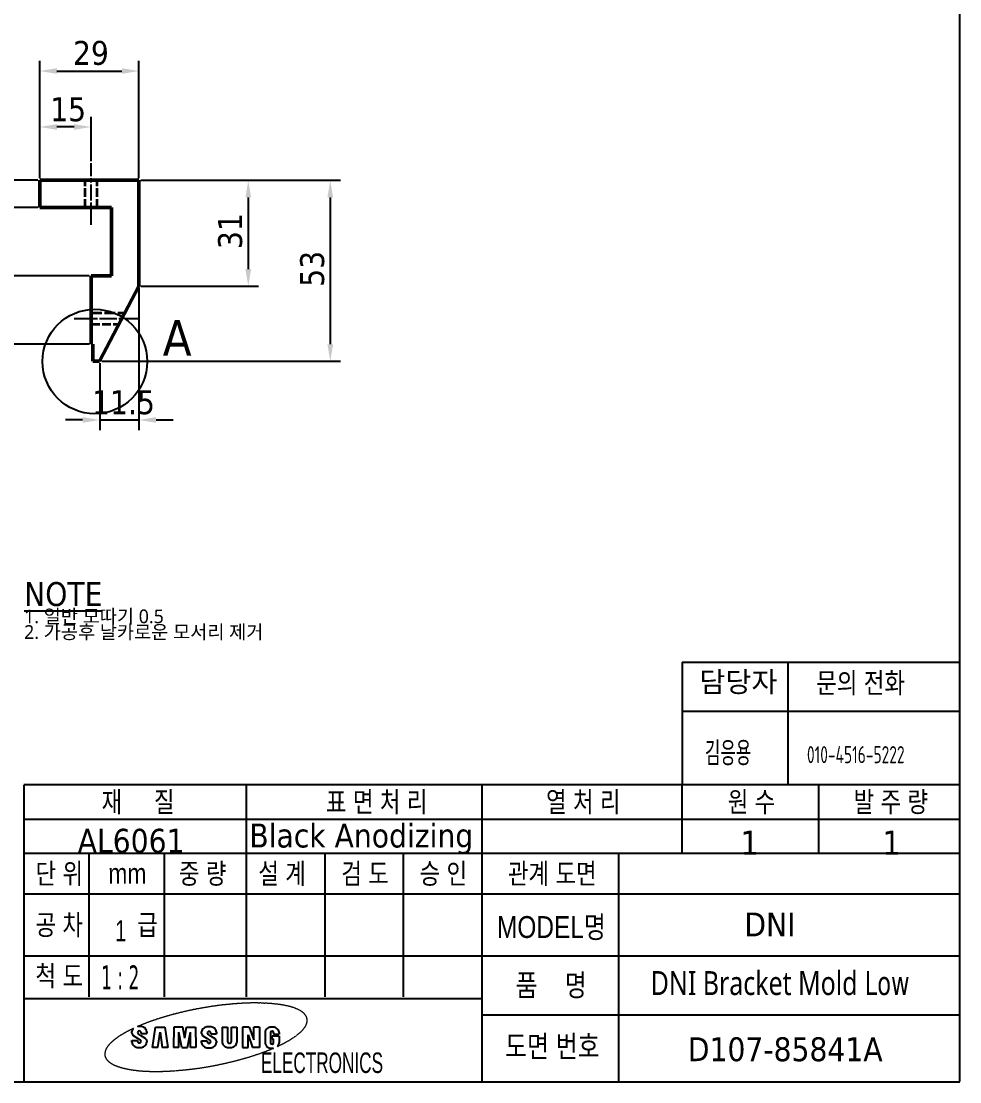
# Model space of a CAD drawing. Header units: millimetres. Extents: x 10 to 822, y 0 to 594.
# Drawn here: x 547.3 to 822, y 20 to 330.6 of the extents above; entities that cross this region are included whole.
import ezdxf
from ezdxf.enums import TextEntityAlignment as Align

# ---------------------------------------------------------------- set-up
doc = ezdxf.new("R2010")
doc.units = ezdxf.units.MM
doc.header["$LTSCALE"] = 2
doc.linetypes.add('CHAIN', pattern=[0.3543, 0.2362, -0.0295, 0.0591, -0.0295])
doc.linetypes.add('DASHED', pattern=[0.2068, 0.1655, -0.0413])
for name, color, linetype, lineweight in [('1', 7, 'Continuous', 25), ('Default', 7, 'Continuous', 25), ('기호(ISO)', 7, 'Continuous', 25), ('상세 경계(ISO)', 7, 'Continuous', 25), ('외형선(ISO)', 7, 'Continuous', 50), ('은선 (ISO)', 7, 'DASHED', 35), ('중심선(ISO)', 7, 'Continuous', 25), ('치수(ISO)', 7, 'Continuous', 25)]:
    doc.layers.add(name, color=color, linetype=linetype, lineweight=lineweight)
doc.styles.add('Current-ISO(PartList내용)_52', font='isocp_IV50.ttf', dxfattribs={"width": 0.75})
doc.styles.add('Current-ISO(PartList내용)_59', font='isocp_IV50.ttf', dxfattribs={"width": 0.75})
doc.styles.add('레이블 텍스트 (ISO)', font='tahoma.ttf')
doc.styles.add('주 텍스트 (ISO)', font='tahoma.ttf')
doc.styles.add('텍스트 스타일23', font='arial.ttf', dxfattribs={"width": 0.8})
doc.styles.add('텍스트 스타일25', font='arial.ttf', dxfattribs={"width": 0.8})
doc.styles.add('텍스트 스타일27', font='arial.ttf', dxfattribs={"width": 1.011})
doc.styles.add('텍스트 스타일30', font='arial.ttf', dxfattribs={"width": 0.6})
doc.styles.add('텍스트 스타일71', font='tahoma.ttf', dxfattribs={"width": 0.6})
doc.styles.add('텍스트 스타일73', font='tahoma.ttf', dxfattribs={"width": 0.8})
doc.dimstyles.new('기본값 (ISO)', dxfattribs={"dimscale": 2, "dimtxt": 3.5, "dimasz": 2.5, "dimexe": 1.5, "dimexo": 0.3, "dimgap": 0.762, "dimtad": 1, "dimrnd": 1e-08, "dimdsep": 46, "dimtxsty": '주 텍스트 (ISO)', "dimcen": 0.09, "dimdle": 10, "dimclrd": 256, "dimclre": 256, "dimclrt": 256, "dimazin": 2, "dimtfac": 0.714286, "dimtmove": 0, "dimatfit": 3, "dimfxl": 1, "dimtolj": 1, "dimtzin": 0, "dimlwd": -1, "dimlwe": -1, "dimarcsym": 0})

# ---------------------------------------------------------------- blocks, each defined once
blk = doc.blocks.new('경계 삼성')
at = {"color": 7, "linetype": 'Continuous'}
for p, q in [((411, 10.04), (411, 287.04)), ((370.37, 71.46), (370.37, 53.46)), ((370.37, 71.46), (411, 71.46)), ((385.87, 53.41), (385.87, 71.43)), ((370.37, 64.28), (411, 64.28)), ((411, 53.46), (274.07, 53.46)), ((274.07, 53.43), (274.07, 10)), ((306.57, 53.43), (306.57, 22.43)), ((341.07, 53.43), (341.07, 10)), ((370.37, 43.43), (370.37, 53.43)), ((390.37, 43.43), (390.37, 53.43)), ((274.07, 48.46), (411, 48.46)), ((274.07, 43.46), (411, 43.46)), ((283.57, 43.43), (283.57, 22.43)), ((294.57, 43.43), (294.57, 22.43)), ((318.07, 43.43), (318.07, 22.43)), ((329.57, 43.43), (329.57, 22.43)), ((361.07, 43.43), (361.07, 10)), ((411, 37.46), (274.07, 37.46)), ((274.07, 28.43), (341.07, 28.43)), ((341.07, 28.43), (411, 28.43)), ((274.07, 22.21), (341.07, 22.21)), ((411, 19.76), (341.07, 19.76)), ((10, 10), (411, 10))]:
    blk.add_line(p, q, dxfattribs=at)
at = {"layer": '1', "color": 7, "linetype": 'Continuous'}
for p, q in [((289.87, 17.1), (289.87, 17.34)), ((291.22, 17.08), (291.21, 17.21)), ((292.03, 17.34), (292.03, 17.08)), ((292.85, 15.02), (293.3, 18)), ((293.3, 18), (294.66, 18)), ((293.65, 15.02), (293.98, 17.28)), ((293.98, 17.28), (294.31, 15.02)), ((294.66, 18), (295.12, 15.02)), ((296.02, 18), (295.94, 15.02)), ((297.3, 18), (296.02, 18)), ((296.74, 15.02), (296.74, 17.28)), ((297.15, 15.02), (296.74, 17.28)), ((297.59, 16.38), (297.3, 18)), ((297.59, 16.38), (297.87, 18)), ((297.87, 18), (299.15, 18)), ((298.02, 15.02), (298.43, 17.28)), ((298.43, 15.02), (298.43, 17.28)), ((299.15, 18), (299.23, 15.02)), ((300.06, 17.05), (300.06, 17.29)), ((301.42, 17.02), (301.4, 17.16)), ((302.22, 17.29), (302.22, 17.02)), ((303.06, 18), (303.06, 15.78)), ((303.06, 18), (303.87, 18)), ((303.87, 18), (303.87, 15.91)), ((304.42, 15.91), (304.42, 18)), ((304.42, 18), (305.22, 18)), ((305.22, 18), (305.22, 15.79)), ((306.05, 18), (306.05, 15.02)), ((307.04, 18), (306.05, 18)), ((307.04, 18), (307.72, 16.15)), ((307.72, 16.15), (307.72, 18)), ((308.52, 18), (307.72, 18)), ((308.52, 18), (308.52, 15.02)), ((309.34, 17.23), (309.34, 15.68)), ((310.15, 17.2), (310.15, 15.72)), ((310.59, 17.2), (310.59, 16.97)), ((311.4, 17.23), (311.4, 16.97)), ((289.87, 15.79), (289.87, 16.05)), ((289.87, 16.05), (290.67, 16.05)), ((290.06, 16.79), (290.68, 16.39)), ((290.67, 16.05), (290.68, 15.91)), ((290.68, 16.39), (291.1, 16.12)), ((291.21, 16.73), (290.79, 17.01)), ((291.83, 16.33), (291.21, 16.73)), ((291.22, 17.08), (292.03, 17.08)), ((292.03, 16.03), (292.03, 15.79)), ((300.06, 15.73), (300.06, 16)), ((300.06, 16), (300.86, 16)), ((300.26, 16.74), (300.88, 16.34)), ((300.86, 16), (300.87, 15.86)), ((300.88, 16.34), (301.29, 16.06)), ((301.4, 16.68), (300.98, 16.96)), ((302.02, 16.28), (301.4, 16.68)), ((301.42, 17.02), (302.22, 17.02)), ((302.22, 15.97), (302.22, 15.73)), ((306.85, 15.02), (306.85, 16.87)), ((306.85, 16.87), (307.53, 15.02)), ((310.39, 16.25), (310.39, 16.66)), ((311.4, 16.66), (310.39, 16.66)), ((310.59, 16.25), (310.39, 16.25)), ((310.59, 16.97), (311.4, 16.97)), ((310.59, 15.72), (310.59, 16.25)), ((311.4, 16.66), (311.4, 15.68)), ((293.65, 15.02), (292.85, 15.02)), ((295.12, 15.02), (294.31, 15.02)), ((296.74, 15.02), (295.94, 15.02)), ((297.15, 15.02), (298.02, 15.02)), ((299.23, 15.02), (298.43, 15.02)), ((306.05, 15.02), (306.85, 15.02)), ((308.52, 15.02), (307.53, 15.02))]:
    blk.add_line(p, q, dxfattribs=at)
for centre, radius, start, end in [((290.29, 17.34), 0.425, 155.4838, 180.2802), ((290.29, 17.16), 0.428, 188.0908, 238.3796), ((290.71, 17.21), 0.864, 135.2861, 159.3), ((290.95, 16.46), 1.65, 90, 98.9876), ((290.92, 17.2), 0.233, 120.4443, 176.5736), ((290.92, 17.2), 0.234, 176.7073, 235.7131), ((290.94, 17.16), 0.28, 12.1925, 118.5188), ((290.95, 16.46), 1.65, 68.4146, 90), ((291.3, 17.28), 0.755, 64.9546, 70.523), ((291.16, 17.21), 0.881, 20.794, 58.817), ((291.6, 17.34), 0.424, 359.2574, 24.9561), ((300.48, 17.29), 0.424, 155.4988, 180.2964), ((300.9, 17.16), 0.865, 115.4905, 159.3), ((301.14, 16.41), 1.65, 90, 111.5854), ((301.11, 17.15), 0.233, 120.4443, 176.5508), ((301.12, 17.15), 0.234, 176.7142, 235.6145), ((301.13, 17.1), 0.28, 12.1959, 118.431), ((301.14, 16.41), 1.65, 68.4146, 90), ((301.49, 17.23), 0.755, 64.9546, 70.5548), ((301.36, 17.16), 0.881, 20.7902, 58.7939), ((301.79, 17.29), 0.424, 359.2583, 24.9432), ((309.77, 17.24), 0.425, 155.4838, 180.2799), ((310.19, 17.11), 0.864, 115.494, 159.3), ((310.42, 16.36), 1.65, 90, 111.5854), ((310.37, 17.2), 0.224, 0, 180), ((310.37, 16.64), 1.37, 66.1603, 87.7454), ((310.67, 17.17), 0.755, 64.9546, 70.5548), ((310.53, 17.11), 0.881, 20.7902, 58.7939), ((310.97, 17.24), 0.424, 359.2583, 24.9283), ((290.29, 15.78), 0.424, 179.2575, 204.971), ((290.73, 15.91), 0.881, 200.7902, 238.7898), ((290.95, 15.97), 0.28, 192.1959, 298.431), ((290.97, 15.92), 0.233, 300.4442, 356.5508), ((290.97, 15.92), 0.234, 356.7142, 55.7131), ((291.18, 15.91), 0.865, 295.4905, 339.3), ((291.6, 15.97), 0.428, 8.107, 58.3325), ((291.6, 15.78), 0.424, 335.4988, 0.2967), ((300.48, 17.11), 0.428, 188.0908, 238.3882), ((300.48, 15.73), 0.424, 179.2583, 204.9283), ((300.92, 15.86), 0.881, 200.7902, 238.8211), ((301.15, 15.92), 0.28, 192.1715, 298.431), ((301.16, 15.87), 0.233, 300.4291, 356.5508), ((301.16, 15.87), 0.234, 356.7142, 55.6145), ((301.37, 15.86), 0.864, 295.494, 339.3), ((301.8, 15.91), 0.428, 8.0908, 58.3796), ((301.79, 15.73), 0.425, 335.4838, 0.2799), ((303.46, 15.78), 0.4, 180, 205.7047), ((303.93, 15.91), 0.881, 200.8015, 238.817), ((304.14, 15.91), 0.278, 180, 0), ((304.38, 15.91), 0.864, 295.4612, 339.3), ((304.8, 15.78), 0.424, 335.4988, 0.2967), ((309.77, 15.68), 0.424, 179.2418, 204.9283), ((310.37, 15.72), 0.224, 180, 0), ((310.97, 15.68), 0.424, 335.4988, 0.2802), ((290.59, 15.85), 0.755, 244.9506, 250.5548), ((290.95, 16.66), 1.65, 248.4146, 270), ((290.95, 16.66), 1.65, 270, 291.5854), ((300.78, 15.79), 0.755, 244.9881, 250.5548), ((301.14, 16.61), 1.65, 248.4146, 270), ((301.14, 16.61), 1.65, 270, 291.5854), ((303.79, 15.85), 0.755, 244.9507, 250.5199), ((304.14, 16.66), 1.65, 248.4146, 270), ((304.14, 16.66), 1.65, 270, 291.5854), ((310.21, 15.81), 0.881, 200.7902, 238.8211), ((310.07, 15.74), 0.755, 244.9546, 250.5199), ((310.42, 16.56), 1.65, 248.4146, 270), ((310.38, 16.34), 1.42, 271.7323, 278.7327), ((310.56, 15.78), 0.845, 314.0401, 340.7459)]:
    blk.add_arc(centre, radius, start, end, dxfattribs=at)
at = {"layer": 'Default', "color": 7, "linetype": 'Continuous', "lineweight": 5}
for p, q in [((309.18, 21.52), (309.3, 21.52)), ((290.1, 17.82), (290.02, 17.78)), ((290.69, 18.09), (290.82, 18.14)), ((310.6, 14.93), (310.46, 14.87))]:
    blk.add_line(p, q, dxfattribs=at)
for centre, radius, start, end in [((308.71, -28.22), 49.76, 103.3861, 103.5538), ((308.8, -28.58), 50.14, 103.2225, 103.389), ((308.9, -28.99), 50.56, 103.0547, 103.2198), ((308.99, -29.37), 50.95, 102.8943, 103.0581), ((309.09, -29.8), 51.39, 102.7304, 102.8928), ((309.17, -30.17), 51.77, 102.5716, 102.7328), ((309.26, -30.57), 52.17, 102.4086, 102.5686), ((309.3, -30.75), 52.36, 102.2527, 102.4121), ((309.3, -30.76), 52.37, 102.0888, 102.2482), ((309.31, -30.79), 52.4, 101.9314, 102.0907), ((309.31, -30.83), 52.44, 101.7691, 101.9283), ((309.32, -30.86), 52.47, 101.6126, 101.7717), ((309.32, -30.89), 52.51, 101.4491, 101.6081), ((309.33, -30.92), 52.53, 101.2934, 101.4522), ((309.34, -30.96), 52.57, 101.1303, 101.289), ((309.34, -30.99), 52.6, 100.9741, 101.1328), ((309.35, -31.02), 52.64, 100.8114, 100.97), ((309.35, -31.05), 52.67, 100.6557, 100.8141), ((309.36, -31.09), 52.7, 100.4934, 100.6517), ((309.37, -31.12), 52.74, 100.3372, 100.4955), ((309.37, -31.15), 52.77, 100.1757, 100.3338), ((309.38, -31.18), 52.8, 100.0199, 100.178), ((309.38, -31.21), 52.83, 99.858, 100.016), ((309.39, -31.25), 52.87, 99.7022, 99.8601), ((309.39, -31.3), 52.92, 99.5407, 99.6984), ((309.39, -31.31), 52.92, 99.3857, 99.5434), ((309.38, -31.26), 52.88, 99.2228, 99.3807), ((309.36, -31.1), 52.71, 99.067, 99.2254), ((309.3, -30.77), 52.38, 98.9022, 99.0616), ((309.26, -30.49), 52.1, 98.7435, 98.9037), ((309.21, -30.2), 51.81, 98.5772, 98.7383), ((309.17, -29.94), 51.54, 98.4165, 98.5785), ((309.12, -29.64), 51.24, 98.2494, 98.4123), ((309.09, -29.39), 50.98, 98.0863, 98.25), ((309.04, -29.09), 50.68, 97.9177, 98.0824), ((309.01, -28.84), 50.43, 97.7522, 97.9178), ((308.96, -28.54), 50.13, 97.5817, 97.7482), ((308.93, -28.29), 49.88, 97.4156, 97.5829), ((308.89, -28.01), 49.59, 97.2423, 97.4106), ((308.86, -27.75), 49.33, 97.0742, 97.2434), ((308.81, -27.44), 49.02, 96.8988, 97.0691), ((308.79, -27.23), 48.81, 96.7302, 96.9012), ((308.77, -27.08), 48.66, 96.5538, 96.7253), ((308.77, -27.1), 48.68, 96.3851, 96.5565), ((308.79, -27.3), 48.88, 96.2109, 96.3816), ((308.81, -27.46), 49.03, 96.0436, 96.2138), ((308.83, -27.61), 49.19, 95.8709, 96.0405), ((308.84, -27.76), 49.33, 95.7043, 95.8735), ((308.86, -27.93), 49.5, 95.5316, 95.7001), ((308.88, -28.09), 49.66, 95.3674, 95.5355), ((308.89, -28.28), 49.86, 95.1959, 95.3633), ((308.9, -28.41), 49.99, 95.0318, 95.1987), ((308.91, -28.53), 50.11, 94.8617, 95.0283), ((308.94, -28.78), 50.36, 94.7001, 94.8658), ((308.97, -29.25), 50.83, 94.5316, 94.6958), ((308.95, -28.94), 50.53, 94.367, 94.5323), ((308.86, -27.84), 49.41, 94.1892, 94.3581), ((308.72, -26), 47.57, 94.0072, 94.1827), ((308.51, -23.19), 44.75, 93.8055, 93.9921), ((308.36, -21.08), 42.64, 93.6036, 93.7994), ((308.22, -19.05), 40.61, 93.383, 93.5886), ((308.12, -17.38), 38.93, 93.1627, 93.3771), ((308.01, -15.63), 37.18, 92.9226, 93.1471), ((307.94, -14.19), 35.74, 92.6832, 92.9167), ((307.86, -12.69), 34.24, 92.4235, 92.6673), ((307.8, -11.5), 33.05, 92.1653, 92.4179), ((307.75, -10.29), 31.84, 91.8874, 92.1495), ((307.71, -9.15), 30.69, 91.6081, 91.88), ((307.66, -7.81), 29.35, 91.3069, 91.5912), ((307.65, -7.22), 28.76, 91.0179, 91.3079), ((307.64, -7.12), 28.66, 90.7215, 91.0124), ((307.67, -8.04), 29.58, 90.4591, 90.7413), ((307.7, -10.59), 32.13, 90.2147, 90.4749), ((307.73, -13.76), 35.3, 90.009, 90.2449), ((307.74, -18.32), 39.86, 89.8165, 90.0241), ((307.74, -20.48), 42.02, 89.624, 89.8241), ((307.74, -22.5), 44.04, 89.4458, 89.6412), ((307.69, -33.39), 54.93, 89.3577, 89.5048), ((307.36, -64.43), 85.97, 89.2885, 89.3734), ((307.55, -44.91), 66.45, 89.0976, 89.2388), ((307.17, -72.63), 94.18, 88.9823, 89.1358), ((304.29, -250.82), 272.39, 88.9728, 89.0424), ((297.73, -141.01), 162.94, 85.8854, 85.928), ((294.5, -186.03), 208.07, 85.8548, 85.8882), ((297.65, -141.78), 163.71, 85.7932, 85.8357), ((302.55, -74.6), 96.35, 85.6927, 85.7648), ((304.21, -52.15), 73.84, 85.5795, 85.6736), ((305.18, -39.3), 60.95, 85.443, 85.5569), ((305.85, -30.7), 52.32, 85.2919, 85.4246), ((306.45, -23.14), 44.75, 85.1116, 85.2667), ((306.87, -18.11), 39.7, 84.9185, 85.0933), ((307.25, -13.7), 35.27, 84.6964, 84.8931), ((307.53, -10.51), 32.07, 84.4621, 84.6783), ((307.81, -7.54), 29.08, 84.1971, 84.4354), ((308.02, -5.32), 26.85, 83.9223, 84.1802), ((308.24, -3.19), 24.71, 83.6138, 83.894), ((308.41, -1.56), 23.08, 83.2978, 83.5977), ((308.59, 0.04), 21.47, 82.9452, 83.2673), ((308.74, 1.28), 20.22, 82.5883, 82.9303), ((308.89, 2.52), 18.97, 82.1929, 82.5572), ((309.02, 3.5), 17.98, 81.7941, 82.1783), ((309.15, 4.49), 16.98, 81.3553, 81.7619), ((309.27, 5.28), 16.18, 80.9145, 81.341), ((309.39, 6.08), 15.37, 80.4321, 80.8811), ((309.49, 6.73), 14.71, 79.9501, 80.4189), ((309.6, 7.39), 14.05, 79.4244, 79.9154), ((309.7, 7.93), 13.49, 78.9005, 79.4115), ((309.8, 8.5), 12.91, 78.3311, 78.8651), ((309.89, 8.93), 12.48, 77.769, 78.3218), ((309.97, 9.35), 12.05, 77.1595, 77.7317), ((310.07, 9.81), 11.58, 76.547, 77.1426), ((310.21, 10.4), 10.97, 75.8637, 76.4926), ((310.37, 11.11), 10.25, 75.1448, 75.8184), ((310.6, 12.02), 9.31, 74.3202, 75.0616), ((310.78, 12.66), 8.64, 73.4734, 74.2728), ((310.94, 13.27), 8.01, 72.5287, 73.3911), ((311.08, 13.74), 7.52, 71.5654, 72.4841), ((311.23, 14.2), 7.04, 70.4951, 71.4776), ((311.35, 14.55), 6.67, 69.414, 70.4526), ((311.47, 14.91), 6.29, 68.2242, 69.3258), ((311.57, 15.17), 6.01, 67.0303, 68.1861), ((311.67, 15.44), 5.72, 65.7245, 66.9399), ((311.76, 15.65), 5.5, 64.4182, 65.6874), ((311.86, 15.87), 5.25, 62.9962, 64.3286), ((311.93, 15.99), 5.11, 61.6067, 62.9809), ((311.96, 16.08), 5.02, 60.1073, 61.5134), ((312.13, 16.39), 4.67, 58.4456, 59.9619), ((312.43, 16.93), 4.05, 56.4163, 58.1638), ((312.7, 17.36), 3.54, 54.1599, 56.1574), ((313, 17.8), 3.01, 51.43, 53.7682), ((304.59, -14.48), 35.42, 110.526, 110.7615), ((304.51, -14.27), 35.19, 110.2906, 110.5276), ((304.5, -14.24), 35.16, 110.0474, 110.2846), ((304.46, -14.14), 35.05, 109.812, 110.05), ((304.39, -13.94), 34.84, 109.5651, 109.8046), ((304.4, -13.96), 34.86, 109.3297, 109.569), ((304.48, -14.19), 35.11, 109.0891, 109.3268), ((304.64, -14.64), 35.58, 108.8618, 109.0964), ((304.91, -15.44), 36.43, 108.6317, 108.8608), ((305.15, -16.13), 37.15, 108.416, 108.6407), ((305.4, -16.88), 37.95, 108.1935, 108.4135), ((305.63, -17.58), 38.69, 107.9861, 108.2019), ((305.9, -18.41), 39.56, 107.7733, 107.9843), ((306.16, -19.2), 40.38, 107.5751, 107.7818), ((306.46, -20.15), 41.39, 107.3735, 107.5752), ((306.7, -20.89), 42.16, 107.181, 107.379), ((306.91, -21.58), 42.88, 106.9846, 107.1793), ((307.04, -21.99), 43.32, 106.7965, 106.9892), ((307.11, -22.23), 43.56, 106.6004, 106.792), ((307.18, -22.48), 43.82, 106.4142, 106.6046), ((307.28, -22.81), 44.17, 106.2224, 106.4114), ((307.37, -23.1), 44.47, 106.0385, 106.2262), ((307.46, -23.42), 44.8, 105.8489, 106.0352), ((307.54, -23.71), 45.1, 105.6672, 105.8523), ((307.63, -24.04), 45.45, 105.481, 105.6646), ((307.72, -24.34), 45.76, 105.303, 105.4854), ((307.81, -24.69), 46.12, 105.1176, 105.2986), ((307.9, -25), 46.44, 104.9425, 105.1222), ((307.99, -25.35), 46.81, 104.7612, 104.9395), ((308.08, -25.67), 47.13, 104.588, 104.7651), ((308.17, -26.04), 47.51, 104.409, 104.5846), ((308.26, -26.36), 47.85, 104.239, 104.4135), ((308.35, -26.74), 48.24, 104.0619, 104.2349), ((308.44, -27.08), 48.59, 103.8947, 104.0664), ((308.53, -27.47), 48.99, 103.7221, 103.8925), ((308.62, -27.82), 49.35, 103.5554, 103.7246), ((313.22, 18.1), 2.64, 48.4745, 51.13), ((313.42, 18.36), 2.31, 45.0211, 48.0426), ((313.59, 18.54), 2.06, 41.351, 44.7122), ((313.74, 18.7), 1.85, 37.1285, 40.874), ((313.87, 18.8), 1.68, 32.688, 36.8019), ((313.98, 18.89), 1.54, 27.7225, 32.2499), ((314.03, 18.92), 1.49, 22.9694, 27.6718), ((314.04, 18.93), 1.47, 17.9954, 22.7718), ((314.05, 19), 1.45, 341.999, 346.8078), ((314.06, 18.94), 1.45, 13.1462, 17.9889), ((314.1, 18.95), 1.41, 7.9028, 12.8597), ((314.18, 18.98), 1.33, 346.2732, 351.4906), ((314.16, 18.96), 1.34, 2.5257, 7.6997), ((314.27, 18.97), 1.24, 351.2479, 356.8269), ((314.25, 18.98), 1.25, 356.5922, 2.1253), ((295.68, 4.92), 14.03, 119.9434, 120.307), ((295.81, 4.69), 14.3, 119.5678, 119.9247), ((295.91, 4.51), 14.51, 119.2192, 119.571), ((296, 4.33), 14.7, 118.8568, 119.2039), ((296.17, 4.03), 15.05, 118.5164, 118.8554), ((296.46, 3.48), 15.68, 118.1714, 118.4969), ((296.93, 2.6), 16.67, 117.8511, 118.1573), ((297.77, 0.99), 18.49, 117.544, 117.8199), ((298.64, -0.69), 20.38, 117.2671, 117.5176), ((299.77, -2.92), 22.87, 117.0138, 117.237), ((301.06, -5.48), 25.75, 116.7933, 116.9915), ((303.02, -9.4), 30.13, 116.589, 116.7585), ((305.24, -13.86), 35.11, 116.4233, 116.5687), ((308.53, -20.53), 42.55, 116.2722, 116.3922), ((314.29, -32.24), 55.6, 116.1568, 116.2487), ((331.6, -67.63), 94.99, 116.0644, 116.1182), ((343.05, -91.14), 121.14, 116.0017, 116.0439), ((331.36, -67.2), 94.5, 115.9465, 116.0005), ((300.47, -4.15), 24.29, 113.0481, 113.3912), ((300.51, -4.27), 24.42, 112.6997, 113.0413), ((300.51, -4.26), 24.41, 112.3615, 112.7035), ((300.43, -4.08), 24.21, 112.0117, 112.3565), ((300.91, -5.22), 25.45, 111.7166, 112.0447), ((302.27, -8.59), 29.08, 111.4592, 111.7463), ((303.39, -11.41), 32.11, 111.2256, 111.4855), ((304.38, -13.93), 34.82, 110.9956, 111.2352), ((304.78, -14.96), 35.93, 110.7697, 111.0019), ((309.72, 22.51), 7.11, 309.5987, 310.5715), ((310.29, 21.87), 6.26, 310.422, 311.5279), ((310.82, 21.28), 5.47, 311.4065, 312.6723), ((311.2, 20.9), 4.92, 312.5057, 313.9108), ((311.54, 20.55), 4.44, 313.7975, 315.3562), ((311.8, 20.31), 4.09, 315.188, 316.8821), ((312.05, 20.09), 3.75, 316.7818, 318.6288), ((312.23, 19.95), 3.52, 318.4632, 320.4341), ((312.38, 19.82), 3.32, 320.3607, 322.4564), ((312.54, 19.71), 3.13, 322.2936, 324.5243), ((312.74, 19.58), 2.89, 324.4056, 326.8421), ((312.96, 19.45), 2.64, 326.5835, 329.264), ((313.24, 19.3), 2.32, 329.0048, 332.0612), ((313.46, 19.19), 2.08, 331.6442, 335.0623), ((313.68, 19.1), 1.84, 334.7544, 338.5976), ((313.87, 19.04), 1.64, 338.107, 342.3866), ((290.38, 12.02), 5.16, 136.9868, 137.9804), ((290.51, 11.9), 5.33, 136.0063, 136.9668), ((290.67, 11.74), 5.56, 135.0286, 135.948), ((290.82, 11.58), 5.78, 134.1219, 135.0054), ((291.01, 11.38), 6.05, 133.2147, 134.058), ((291.19, 11.18), 6.32, 132.3834, 133.1904), ((291.42, 10.92), 6.66, 131.5542, 132.3197), ((291.63, 10.68), 6.98, 130.8028, 131.5334), ((291.86, 10.39), 7.36, 130.0492, 130.7426), ((292.09, 10.12), 7.71, 129.3675, 130.0288), ((292.36, 9.78), 8.15, 128.6915, 129.3176), ((292.64, 9.43), 8.59, 128.0735, 128.6674), ((292.99, 8.97), 9.17, 127.4637, 128.0205), ((293.25, 8.63), 9.6, 126.9094, 127.4411), ((293.46, 8.33), 9.96, 126.3637, 126.8761), ((293.64, 8.08), 10.27, 125.8596, 126.3567), ((293.83, 7.81), 10.6, 125.3463, 125.8279), ((294.01, 7.55), 10.92, 124.8751, 125.3427), ((294.23, 7.23), 11.31, 124.3919, 124.8435), ((294.44, 6.93), 11.68, 123.9498, 124.3872), ((294.68, 6.56), 12.11, 123.5021, 123.9237), ((294.84, 6.31), 12.41, 123.0824, 123.4941), ((294.95, 6.14), 12.61, 122.6592, 123.0641), ((295.04, 5.99), 12.79, 122.2585, 122.6577), ((295.14, 5.82), 12.99, 121.8498, 122.2428), ((295.24, 5.66), 13.17, 121.4661, 121.8536), ((295.35, 5.47), 13.39, 121.0655, 121.4466), ((295.46, 5.3), 13.59, 120.6894, 121.0649), ((295.57, 5.11), 13.82, 120.3058, 120.6751), ((300.92, 37.37), 24.43, 296.4399, 296.7139), ((303.13, 33.07), 19.6, 296.6062, 296.9702), ((303.54, 32.28), 18.71, 296.936, 297.3087), ((303.99, 31.42), 17.74, 297.2953, 297.682), ((304.94, 29.63), 15.71, 297.6531, 298.0925), ((305.43, 28.74), 14.69, 298.0441, 298.5161), ((305.62, 28.39), 14.3, 298.5072, 298.9919), ((305.81, 28.05), 13.9, 298.9738, 299.4718), ((306.08, 27.59), 13.37, 299.4657, 299.9837), ((306.29, 27.22), 12.95, 299.9569, 300.4921), ((306.51, 26.86), 12.53, 300.4885, 301.0418), ((306.7, 26.55), 12.17, 301.0169, 301.5865), ((306.91, 26.22), 11.77, 301.5838, 302.1725), ((307.09, 25.94), 11.44, 302.1437, 302.7494), ((307.28, 25.64), 11.09, 302.7482, 303.373), ((307.45, 25.4), 10.79, 303.3452, 303.9871), ((307.63, 25.13), 10.47, 303.9841, 304.6456), ((307.78, 24.91), 10.2, 304.6173, 305.2961), ((307.94, 24.68), 9.92, 305.296, 305.994), ((308.1, 24.48), 9.67, 305.9647, 306.6809), ((308.27, 24.25), 9.38, 306.6796, 307.4173), ((308.39, 24.11), 9.19, 307.3843, 308.1372), ((308.48, 23.99), 9.04, 308.1482, 308.9136), ((308.95, 23.42), 8.31, 308.8584, 309.6912), ((288.31, 13.88), 2.43, 176.135, 178.2588), ((288.72, 13.8), 2.85, 173.3952, 175.2151), ((288.69, 13.8), 2.82, 171.4467, 173.2834), ((288.27, 13.87), 2.38, 169.4571, 171.6195), ((288.03, 13.93), 2.14, 167.3683, 169.7678), ((287.86, 13.97), 1.96, 164.9208, 167.526), ((287.74, 14.01), 1.84, 162.3634, 165.1405), ((287.63, 14.05), 1.72, 159.522, 162.4706), ((287.66, 14.04), 1.75, 156.7235, 159.6204), ((287.83, 13.96), 1.94, 153.8361, 156.4493), ((288.01, 13.86), 2.14, 151.2332, 153.6095), ((288.22, 13.73), 2.39, 148.8071, 150.94), ((288.45, 13.58), 2.67, 146.6884, 148.607), ((288.76, 13.36), 3.05, 144.7314, 146.4151), ((289.11, 13.1), 3.48, 143.0624, 144.5396), ((289.61, 12.7), 4.13, 141.557, 142.8045), ((289.96, 12.41), 4.58, 140.2727, 141.3961), ((290.14, 12.25), 4.82, 139.1041, 140.171), ((290.27, 12.13), 4.99, 138.0453, 139.0729), ((296.3, 48.98), 36.93, 288.5712, 288.8046), ((296.4, 48.72), 36.66, 288.7982, 289.0333), ((296.4, 48.7), 36.64, 289.0387, 289.2739), ((296.38, 48.76), 36.7, 289.2706, 289.5054), ((296.32, 48.9), 36.86, 289.5134, 289.7471), ((296.18, 49.31), 37.28, 289.7438, 289.9749), ((295.89, 50.08), 38.11, 289.9857, 290.2118), ((296.24, 49.15), 37.12, 290.2081, 290.4402), ((297.2, 46.58), 34.37, 290.4316, 290.6822), ((298.21, 43.94), 31.55, 290.6579, 290.9309), ((299.41, 40.85), 28.23, 290.909, 291.2142), ((300.46, 38.18), 25.36, 291.1769, 291.5166), ((301.57, 35.39), 22.36, 291.4846, 291.8699), ((300.55, 37.96), 25.12, 291.8616, 292.2046), ((293.86, 54.1), 42.6, 292.3206, 292.5229), ((289.4, 64.64), 54.04, 292.6107, 292.7702), ((293.93, 53.88), 42.37, 292.7589, 292.9624), ((258.26, 124.95), 121.85, 295.7269, 295.8556), ((293.11, 53.22), 42.1, 295.7445, 296.0289), ((298.63, 42), 29.6, 295.9578, 296.2204), ((294.8, 49.64), 38.14, 296.3106, 296.4693), ((287.11, 13.98), 1.23, 181.378, 185.5168), ((286.47, 13.95), 0.587, 188.9083, 197.516), ((286.45, 13.93), 0.561, 195.8546, 204.971), ((286.81, 14.04), 0.935, 201.99, 207.5134), ((287.42, 14.3), 1.6, 205.5277, 208.7619), ((288.82, 15), 3.16, 207.6282, 209.2569), ((289.57, 15.43), 4.02, 209.4327, 210.7051), ((288.25, 14.68), 2.51, 211.427, 213.4603), ((287.82, 14.42), 2.01, 213.8472, 216.3785), ((287.61, 14.28), 1.75, 216.752, 219.6418), ((287.53, 14.21), 1.65, 219.7168, 222.7948), ((287.51, 14.2), 1.62, 222.8648, 225.9929), ((287.57, 14.25), 1.7, 225.7133, 228.7087), ((287.72, 14.41), 1.92, 228.471, 231.1343), ((287.86, 14.57), 2.14, 230.8531, 233.2586), ((288.02, 14.76), 2.38, 233.0798, 235.2433), ((288.18, 14.98), 2.65, 234.987, 236.9335), ((288.39, 15.29), 3.03, 236.7501, 238.4552), ((288.62, 15.63), 3.44, 238.2211, 239.7217), ((288.92, 16.13), 4.02, 239.572, 240.853), ((289.12, 16.46), 4.41, 240.7591, 241.9263), ((289.2, 16.61), 4.58, 241.9096, 243.0317), ((289.27, 16.74), 4.73, 242.9763, 244.0609), ((289.35, 16.9), 4.9, 244.0491, 245.0931), ((289.43, 17.06), 5.08, 245.0403, 246.0472), ((292.06, 63.39), 51.96, 281.1452, 281.3111), ((291.93, 64.01), 52.59, 281.3172, 281.4811), ((291.82, 64.57), 53.16, 281.4798, 281.6419), ((291.68, 65.22), 53.83, 281.6492, 281.8093), ((291.56, 65.8), 54.41, 281.8088, 281.9672), ((291.42, 66.43), 55.07, 281.9725, 282.1291), ((291.28, 67.09), 55.74, 282.1289, 282.2835), ((291.08, 67.94), 56.61, 282.2892, 282.4415), ((291.04, 68.15), 56.82, 282.4412, 282.5929), ((291.12, 67.77), 56.43, 282.5957, 282.7485), ((291.26, 67.18), 55.83, 282.7453, 282.8996), ((291.46, 66.28), 54.91, 282.9014, 283.0583), ((291.63, 65.56), 54.17, 283.0531, 283.2122), ((291.8, 64.83), 53.41, 283.2144, 283.3757), ((291.96, 64.18), 52.75, 283.3712, 283.5345), ((292.13, 63.46), 52.01, 283.5368, 283.7025), ((292.29, 62.84), 51.37, 283.697, 283.8647), ((292.45, 62.16), 50.67, 283.8681, 284.0381), ((292.6, 61.58), 50.07, 284.0326, 284.2047), ((292.76, 60.94), 49.41, 284.2065, 284.3809), ((292.91, 60.39), 48.84, 284.3766, 284.553), ((293.06, 59.79), 48.22, 284.5549, 284.7336), ((293.21, 59.26), 47.67, 284.7291, 284.9099), ((293.36, 58.69), 47.08, 284.9124, 285.0955), ((293.5, 58.19), 46.56, 285.0903, 285.2754), ((293.64, 57.65), 46, 285.278, 285.4653), ((293.78, 57.18), 45.51, 285.4599, 285.6493), ((293.92, 56.66), 44.97, 285.6522, 285.8439), ((294.07, 56.13), 44.42, 285.839, 286.033), ((294.26, 55.47), 43.73, 286.0352, 286.2323), ((294.43, 54.89), 43.14, 286.2258, 286.4256), ((294.62, 54.26), 42.48, 286.4278, 286.6307), ((294.79, 53.72), 41.91, 286.6248, 286.8305), ((294.97, 53.11), 41.28, 286.8337, 287.0426), ((295.13, 52.6), 40.74, 287.0359, 287.2475), ((295.3, 52.03), 40.14, 287.2487, 287.4635), ((295.46, 51.53), 39.62, 287.459, 287.6765), ((295.64, 50.99), 39.05, 287.6777, 287.8984), ((295.79, 50.52), 38.56, 287.8938, 288.1174), ((295.95, 50.03), 38.04, 288.1185, 288.3451), ((296.11, 49.55), 37.53, 288.3398, 288.5694), ((289.52, 17.26), 5.31, 246.0267, 246.9898), ((289.61, 17.46), 5.53, 246.9375, 247.8619), ((289.72, 17.72), 5.8, 247.8408, 248.7211), ((289.82, 17.97), 6.07, 248.6665, 249.5074), ((289.94, 18.29), 6.41, 249.4846, 250.2806), ((290.06, 18.6), 6.75, 250.228, 250.9844), ((290.2, 18.99), 7.17, 250.9609, 251.673), ((290.34, 19.4), 7.6, 251.6189, 252.2905), ((290.52, 19.95), 8.17, 252.2628, 252.8874), ((290.67, 20.42), 8.67, 252.8444, 253.4331), ((290.83, 20.93), 9.21, 253.4172, 253.9717), ((290.93, 21.26), 9.55, 253.9477, 254.4824), ((290.98, 21.45), 9.74, 254.4876, 255.0116), ((291.04, 21.65), 9.95, 254.9899, 255.5027), ((291.11, 21.93), 10.24, 255.5021, 256.0006), ((291.18, 22.18), 10.51, 255.9793, 256.4653), ((291.25, 22.48), 10.81, 256.4646, 256.9372), ((291.31, 22.75), 11.09, 256.9188, 257.3793), ((291.39, 23.09), 11.43, 257.3771, 257.8239), ((291.46, 23.4), 11.75, 257.8036, 258.2383), ((291.54, 23.77), 12.13, 258.2376, 258.6588), ((291.61, 24.12), 12.49, 258.6398, 259.049), ((291.69, 24.54), 12.91, 259.0458, 259.4416), ((291.77, 24.93), 13.32, 259.4239, 259.8077), ((291.86, 25.41), 13.8, 259.8039, 260.1744), ((291.94, 25.85), 14.25, 260.1563, 260.5149), ((292.03, 26.39), 14.8, 260.5117, 260.8571), ((292.12, 26.91), 15.32, 260.8392, 261.1728), ((292.22, 27.55), 15.97, 261.1682, 261.4883), ((292.31, 28.12), 16.55, 261.4729, 261.7819), ((292.4, 28.76), 17.2, 261.7793, 262.0764), ((292.47, 29.18), 17.63, 262.0651, 262.355), ((292.5, 29.48), 17.92, 262.3579, 262.643), ((292.54, 29.76), 18.21, 262.6343, 262.9149), ((292.59, 30.12), 18.57, 262.9164, 263.1916), ((292.63, 30.45), 18.9, 263.183, 263.4533), ((292.67, 30.82), 19.28, 263.4548, 263.7198), ((292.71, 31.17), 19.62, 263.7103, 263.9706), ((292.76, 31.58), 20.04, 263.9727, 264.2276), ((292.8, 31.96), 20.42, 264.2181, 264.4682), ((292.84, 32.4), 20.87, 264.4695, 264.7143), ((292.88, 32.81), 21.28, 264.706, 264.946), ((292.92, 33.3), 21.77, 264.9466, 265.1813), ((292.97, 33.75), 22.22, 265.1729, 265.4028), ((293.01, 34.27), 22.75, 265.4028, 265.6273), ((293.05, 34.77), 23.24, 265.6199, 265.8396), ((293.09, 35.34), 23.82, 265.8397, 266.0541), ((293.13, 35.88), 24.36, 266.0454, 266.2551), ((293.17, 36.52), 25, 266.2561, 266.4604), ((293.21, 37.11), 25.59, 266.4513, 266.6509), ((293.25, 37.82), 26.3, 266.6518, 266.846), ((293.29, 38.47), 26.95, 266.8377, 267.0272), ((293.33, 39.23), 27.72, 267.0265, 267.2108), ((293.37, 39.98), 28.46, 267.2029, 267.3824), ((293.42, 40.9), 29.38, 267.3826, 267.5564), ((293.44, 41.32), 29.8, 267.5528, 267.7241), ((293.43, 41.31), 29.8, 267.7284, 267.8998), ((293.43, 41.25), 29.73, 267.8975, 268.0692), ((293.42, 41.11), 29.6, 268.0744, 268.2469), ((293.42, 41), 29.49, 268.2451, 268.4182), ((293.42, 40.9), 29.39, 268.423, 268.5967), ((293.42, 40.81), 29.29, 268.5945, 268.7688), ((293.41, 40.7), 29.18, 268.7741, 268.949), ((293.41, 40.6), 29.09, 268.9476, 269.123), ((293.41, 40.5), 28.98, 269.1273, 269.3034), ((293.41, 40.4), 28.88, 269.3019, 269.4786), ((293.4, 40.3), 28.78, 269.4836, 269.661), ((293.4, 40.2), 28.68, 269.6589, 269.8368), ((293.4, 40.09), 28.58, 269.8419, 270.0205), ((293.4, 40), 28.49, 270.0185, 270.1976), ((293.4, 39.92), 28.41, 270.2023, 270.3819), ((293.4, 39.8), 28.29, 270.3807, 270.5611), ((293.4, 39.61), 28.1, 270.566, 270.7476), ((293.4, 39.65), 28.14, 270.7444, 270.9258), ((293.4, 39.94), 28.42, 270.9274, 271.1069), ((293.39, 40.7), 29.18, 271.0972, 271.272), ((293.35, 42.24), 30.72, 271.2687, 271.4348), ((293.32, 43.65), 32.13, 271.4249, 271.5837), ((293.28, 45.29), 33.78, 271.5794, 271.7305), ((293.24, 46.93), 35.42, 271.7218, 271.8659), ((293.17, 49.02), 37.5, 271.8611, 271.9971), ((293.11, 51.06), 39.54, 271.988, 272.1171), ((293.02, 53.61), 42.1, 272.1125, 272.2337), ((292.92, 56.26), 44.76, 272.2246, 272.3386), ((292.78, 59.74), 48.23, 272.3335, 272.4393), ((292.65, 62.98), 51.48, 272.4311, 272.5303), ((292.48, 66.98), 55.48, 272.5256, 272.6178), ((292.25, 72.34), 60.85, 272.6062, 272.69), ((291.87, 80.55), 69.06, 272.6846, 272.7579), ((291.67, 84.73), 73.25, 272.7546, 272.8249), ((291.48, 88.81), 77.33, 272.819, 272.8871), ((290.55, 107.9), 96.45, 272.8663, 272.9175), ((287.93, 159.54), 148.15, 272.9122, 272.9424), ((289.38, 130.72), 119.3, 272.9568, 273.005), ((286.44, 187.52), 176.17, 272.9919, 273.0421), ((268.68, 525.04), 514.15, 273.022, 273.0445), ((247.27, 566.07), 556.6, 275.0216, 275.0567), ((279.5, 202.99), 192.09, 275.0264, 275.1041), ((284.69, 145.39), 134.25, 275.0843, 275.1565), ((281.23, 182.91), 171.94, 275.1805, 275.2244), ((286.86, 121.59), 110.36, 275.2172, 275.2929), ((288.92, 99.85), 88.52, 275.2621, 275.3625), ((289.32, 95.73), 84.38, 275.3534, 275.4564), ((289.75, 91.2), 79.84, 275.4526, 275.5597), ((290.67, 81.86), 70.45, 275.5512, 275.6733), ((291.3, 75.77), 64.33, 275.6586, 275.7928), ((291.76, 71.26), 59.79, 275.7847, 275.9289), ((292.15, 67.6), 56.11, 275.9172, 276.0707), ((292.58, 63.67), 52.16, 276.064, 276.2292), ((292.92, 60.61), 49.08, 276.216, 276.3916), ((293.27, 57.58), 46.03, 276.3851, 276.5722), ((293.53, 55.4), 43.84, 276.5586, 276.7552), ((293.77, 53.38), 41.79, 276.751, 276.9571), ((293.85, 52.79), 41.21, 276.9477, 277.1568), ((293.77, 53.37), 41.79, 277.1635, 277.3697), ((293.72, 53.8), 42.22, 277.3685, 277.5726), ((293.66, 54.18), 42.61, 277.5797, 277.782), ((293.61, 54.55), 42.98, 277.7814, 277.9819), ((293.54, 55.01), 43.44, 277.9882, 278.1866), ((293.49, 55.41), 43.85, 278.1856, 278.3821), ((293.41, 55.87), 44.31, 278.3896, 278.5841), ((293.35, 56.28), 44.73, 278.5832, 278.7759), ((293.27, 56.76), 45.21, 278.7822, 278.9728), ((293.21, 57.19), 45.65, 278.9719, 279.1608), ((293.12, 57.68), 46.15, 279.1677, 279.3545), ((293.05, 58.13), 46.6, 279.3533, 279.5383), ((292.96, 58.64), 47.12, 279.5455, 279.7285), ((292.88, 59.1), 47.59, 279.727, 279.9081), ((292.78, 59.63), 48.13, 279.9152, 280.0943), ((292.69, 60.11), 48.62, 280.0931, 280.2704), ((292.59, 60.67), 49.18, 280.2768, 280.4521), ((292.5, 61.17), 49.69, 280.4514, 280.6249), ((292.38, 61.74), 50.27, 280.6316, 280.8031), ((292.29, 62.26), 50.8, 280.802, 280.9717), ((292.16, 62.85), 51.41, 280.9785, 281.1462)]:
    blk.add_arc(centre, radius, start, end, dxfattribs=at)
at = {"color": 7, "width": 0.8}
for s, height, style, p in [('문의 전화', 3, '텍스트 스타일23', (390, 69.9)), ('재     질', 3, '텍스트 스타일23', (285.42, 52.49)), ('표 면 처 리', 3, '텍스트 스타일23', (318.26, 52.49)), ('열 처 리', 3, '텍스트 스타일23', (350.46, 52.49)), ('원 수', 3, '텍스트 스타일23', (377.05, 52.49)), ('발 주 량', 3, '텍스트 스타일23', (395.46, 52.49)), ('단 위', 3, '텍스트 스타일23', (275.75, 41.99)), ('중 량     설 계', 3, '텍스트 스타일23', (296.74, 41.99)), ('검 도', 3, '텍스트 스타일23', (320.5, 41.99)), ('승 인', 3, '텍스트 스타일23', (331.95, 41.99)), ('관계 도면', 3, '텍스트 스타일23', (344.88, 41.99)), ('mm', 3, '텍스트 스타일23', (286.4, 41.99)), ('공 차', 3, '텍스트 스타일23', (275.75, 34.49)), ('급', 3, '텍스트 스타일23', (290.64, 34.49)), ('MODEL명', 3.2, '텍스트 스타일25', (343.28, 34.26)), ('척 도', 3, '텍스트 스타일23', (275.75, 26.99)), ('품    명', 3.2, '텍스트 스타일25', (346.01, 25.74)), ('도면 번호', 3.2, '텍스트 스타일25', (344.46, 16.8))]:
    blk.add_text(s, height=height, dxfattribs=dict(at, style=style)).set_placement(p, align=Align.TOP_LEFT)
at = {"layer": '1', "color": 7}
for s, style, width, p in [('담당자', '텍스트 스타일27', 1.011, (372.91, 70.05)), ('ELECTRONICS', '텍스트 스타일30', 0.6, (308.73, 14.29))]:
    blk.add_text(s, height=3, dxfattribs=dict(at, style=style, width=width)).set_placement(p, align=Align.TOP_LEFT)
at = {"layer": '기호(ISO)', "color": 7, "attachment_point": 7}
for s, insert, char_height, width, line_spacing_factor, style in [('\\fTahoma|b0|i0;\\W0.58;\\H3.1000;김응용', (373.71, 56.33), 3.1, 8.9411, 0.5146, 'Current-ISO(PartList내용)_52'), ('\\fISOCP_IV50|b0|i0;\\W0.73;010-4516-5222', (388.64, 56.65), 2.5, 18.9675, 0.415, 'Current-ISO(PartList내용)_59')]:
    blk.add_mtext(s, dxfattribs=dict(at, insert=insert, char_height=char_height, width=width, line_spacing_factor=line_spacing_factor, style=style))
at = {"layer": '기호(ISO)', "color": 7, "insert": (287.41, 30.56), "char_height": 3.1, "attachment_point": 7, "line_spacing_factor": 0.5146, "style": 'Current-ISO(PartList내용)_52'}
blk.add_mtext('\\f굴림|b0|i0;\\W0.73;\\H3.1000;1', dxfattribs=at)
blk = doc.blocks.new('*D16')
at = {"layer": 'Defpoints', "color": 0}
for p in [(581.78, 315.99), (552.78, 283.99), (581.78, 283.99)]:
    blk.add_point(p, dxfattribs=at)
at = {"layer": '치수(ISO)'}
for p, q in [((552.78, 284.59), (552.78, 318.99)), ((581.78, 284.59), (581.78, 318.99)), ((557.78, 315.99), (576.78, 315.99))]:
    blk.add_line(p, q, dxfattribs=at)
for points in [[(557.78, 316.82), (557.78, 315.16), (552.78, 315.99)], [(576.78, 316.82), (576.78, 315.16), (581.78, 315.99)]]:
    blk.add_solid(points, dxfattribs=at)
at = {"layer": '치수(ISO)', "insert": (562.48, 324.8), "char_height": 7, "attachment_point": 1, "style": '주 텍스트 (ISO)'}
blk.add_mtext('\\A1;29', dxfattribs=at)
blk = doc.blocks.new('*D17')
at = {"layer": 'Defpoints', "color": 0}
for p in [(552.78, 299.6), (567.78, 288.99), (552.78, 283.99)]:
    blk.add_point(p, dxfattribs=at)
at = {"layer": '치수(ISO)'}
for p, q in [((552.78, 284.59), (552.78, 302.6)), ((567.78, 289.59), (567.78, 302.6)), ((562.78, 299.6), (557.78, 299.6))]:
    blk.add_line(p, q, dxfattribs=at)
for points in [[(557.78, 300.44), (557.78, 298.77), (552.78, 299.6)], [(562.78, 300.44), (562.78, 298.77), (567.78, 299.6)]]:
    blk.add_solid(points, dxfattribs=at)
at = {"layer": '치수(ISO)', "insert": (555.8, 308.3), "char_height": 7, "attachment_point": 1, "style": '주 텍스트 (ISO)'}
blk.add_mtext('\\A1;15', dxfattribs=at)
blk = doc.blocks.new('*D18')
at = {"layer": 'Defpoints', "color": 0}
for p in [(581.78, 283.99), (581.78, 252.99), (613.78, 252.99)]:
    blk.add_point(p, dxfattribs=at)
at = {"layer": '치수(ISO)'}
for p, q in [((582.38, 283.99), (616.78, 283.99)), ((613.78, 278.99), (613.78, 257.99)), ((582.38, 252.99), (616.78, 252.99))]:
    blk.add_line(p, q, dxfattribs=at)
for points in [[(612.94, 278.99), (614.61, 278.99), (613.78, 283.99)], [(612.94, 257.99), (614.61, 257.99), (613.78, 252.99)]]:
    blk.add_solid(points, dxfattribs=at)
at = {"layer": '치수(ISO)', "insert": (604.96, 263.85), "char_height": 7, "attachment_point": 1, "rotation": 90, "style": '주 텍스트 (ISO)'}
blk.add_mtext('\\A1;31', dxfattribs=at)
blk = doc.blocks.new('*D19')
at = {"layer": 'Defpoints', "color": 0}
for p in [(581.78, 283.99), (570.29, 230.99), (637.78, 230.99)]:
    blk.add_point(p, dxfattribs=at)
at = {"layer": '치수(ISO)'}
for p, q in [((582.38, 283.99), (640.78, 283.99)), ((637.78, 278.99), (637.78, 235.99)), ((570.89, 230.99), (640.78, 230.99))]:
    blk.add_line(p, q, dxfattribs=at)
for points in [[(636.94, 278.99), (638.61, 278.99), (637.78, 283.99)], [(636.94, 235.99), (638.61, 235.99), (637.78, 230.99)]]:
    blk.add_solid(points, dxfattribs=at)
at = {"layer": '치수(ISO)', "insert": (628.96, 252.8), "char_height": 7, "attachment_point": 1, "rotation": 90, "style": '주 텍스트 (ISO)'}
blk.add_mtext('\\A1;53', dxfattribs=at)
blk = doc.blocks.new('*D20')
at = {"layer": 'Defpoints', "color": 0}
for p in [(581.78, 252.99), (570.29, 230.99), (581.78, 213.81)]:
    blk.add_point(p, dxfattribs=at)
at = {"layer": '치수(ISO)'}
for p, q in [((581.78, 252.39), (581.78, 210.81)), ((570.29, 230.39), (570.29, 210.81)), ((565.29, 213.81), (560.29, 213.81)), ((570.29, 213.81), (581.78, 213.81)), ((586.78, 213.81), (591.78, 213.81))]:
    blk.add_line(p, q, dxfattribs=at)
for points in [[(565.29, 214.64), (565.29, 212.98), (570.29, 213.81)], [(586.78, 214.64), (586.78, 212.98), (581.78, 213.81)]]:
    blk.add_solid(points, dxfattribs=at)
at = {"layer": '치수(ISO)', "insert": (565.44, 222.5), "char_height": 7, "attachment_point": 1, "style": '주 텍스트 (ISO)'}
blk.add_mtext('\\A1; \\fTahoma|b0|i0;\\H7.0000;11.5\\P', dxfattribs=at)
blk = doc.blocks.new('2dDetail0')
at = {"layer": '상세 경계(ISO)'}
blk.add_circle((284.44, 115.46), 7.65, dxfattribs=at)
at = {"layer": '상세 경계(ISO)', "insert": (294.37, 116.3), "char_height": 5.25, "attachment_point": 7, "style": '레이블 텍스트 (ISO)'}
blk.add_mtext('A', dxfattribs=at)
blk = doc.blocks.new('_DotSmall')
at = {"color": 0, "linetype": 'ByBlock', "const_width": 0.5}
blk.add_lwpolyline([(-0.0625, 0, 1), (0.0625, 0, 1)], format="xyb", close=True, dxfattribs=at)
blk = doc.blocks.new('*D25')
at = {"layer": 'Defpoints', "color": 0}
for p in [(532.78, 255.99), (567.78, 255.99), (567.78, 235.99)]:
    blk.add_point(p, dxfattribs=at)
at = {"layer": '치수(ISO)'}
for p, q in [((567.18, 255.99), (529.78, 255.99)), ((532.78, 240.99), (532.78, 255.99)), ((567.18, 235.99), (529.78, 235.99))]:
    blk.add_line(p, q, dxfattribs=at)
blk.add_solid([(531.94, 240.99), (533.61, 240.99), (532.78, 235.99)], dxfattribs=at)
at = {"layer": '치수(ISO)', "xscale": 5, "yscale": 5, "zscale": 5, "rotation": 90}
blk.add_blockref('_DotSmall', (532.78, 255.99), dxfattribs=at)
at = {"layer": '치수(ISO)', "insert": (523.96, 241.16), "char_height": 7, "attachment_point": 1, "rotation": 90, "style": '주 텍스트 (ISO)'}
blk.add_mtext('\\A1;20', dxfattribs=at)
blk = doc.blocks.new('*D26')
at = {"layer": 'Defpoints', "color": 0}
for p in [(532.78, 283.99), (552.78, 283.99), (552.78, 275.99)]:
    blk.add_point(p, dxfattribs=at)
at = {"layer": '치수(ISO)'}
for p, q in [((532.78, 288.99), (532.78, 293.99)), ((552.18, 283.99), (529.78, 283.99)), ((532.78, 275.99), (532.78, 283.99)), ((552.18, 275.99), (529.78, 275.99)), ((532.78, 275.99), (532.78, 270.99))]:
    blk.add_line(p, q, dxfattribs=at)
blk.add_solid([(531.94, 288.99), (533.61, 288.99), (532.78, 283.99)], dxfattribs=at)
at = {"layer": '치수(ISO)', "xscale": 5, "yscale": 5, "zscale": 5, "rotation": 90}
blk.add_blockref('_DotSmall', (532.78, 275.99), dxfattribs=at)
at = {"layer": '치수(ISO)', "insert": (523.93, 277.71), "char_height": 7, "attachment_point": 1, "rotation": 90, "style": '주 텍스트 (ISO)'}
blk.add_mtext('\\A1;8', dxfattribs=at)
blk = doc.blocks.new('*D27')
at = {"layer": 'Defpoints', "color": 0}
for p in [(532.78, 275.99), (552.78, 275.99), (567.78, 255.99)]:
    blk.add_point(p, dxfattribs=at)
at = {"layer": '치수(ISO)'}
for p, q in [((552.18, 275.99), (529.78, 275.99)), ((532.78, 255.99), (532.78, 275.99)), ((567.18, 255.99), (529.78, 255.99))]:
    blk.add_line(p, q, dxfattribs=at)
at = {"layer": '치수(ISO)', "xscale": 5, "yscale": 5, "zscale": 5}
for p, rotation in [((532.78, 275.99), 90), ((532.78, 255.99), 270)]:
    blk.add_blockref('_DotSmall', p, dxfattribs=dict(at, rotation=rotation))
at = {"layer": '치수(ISO)', "insert": (523.96, 261.2), "char_height": 7, "attachment_point": 1, "rotation": 90, "style": '주 텍스트 (ISO)'}
blk.add_mtext('\\A1;20', dxfattribs=at)

msp = doc.modelspace()

# ---------------------------------------------------------------- linework, layer by layer
at = {"layer": '외형선(ISO)'}
for p, q in [((552.776, 275.989), (552.776, 283.989)), ((555.776, 283.989), (552.776, 283.989)), ((555.776, 283.989), (581.776, 283.989)), ((581.776, 252.989), (581.776, 283.989)), ((552.776, 275.989), (555.776, 275.989)), ((555.776, 275.989), (573.776, 275.989)), ((573.776, 275.989), (573.776, 255.989)), ((567.776, 255.989), (573.776, 255.989)), ((567.776, 235.989), (567.776, 255.989)), ((570.286, 230.989), (581.776, 252.989)), ((568.276, 235.989), (567.776, 235.989)), ((568.276, 230.989), (568.276, 235.989)), ((568.276, 230.989), (570.286, 230.989))]:
    msp.add_line(p, q, dxfattribs=at)
at = {"layer": '은선 (ISO)', "ltscale": 7.615002}
for p, q in [((566.026, 275.989), (566.026, 283.989)), ((569.526, 275.989), (569.526, 283.989))]:
    msp.add_line(p, q, dxfattribs=at)
at = {"layer": '은선 (ISO)', "ltscale": 9.42374}
msp.add_line((567.776, 245.139), (577.677, 245.139), dxfattribs=at)
at = {"layer": '은선 (ISO)', "ltscale": 7.783162}
msp.add_line((567.776, 241.839), (575.953, 241.839), dxfattribs=at)
at = {"layer": '중심선(ISO)', "linetype": 'CHAIN', "ltscale": 10.000767}
msp.add_line((567.776, 270.989), (567.776, 288.989), dxfattribs=at)
at = {"layer": '중심선(ISO)', "linetype": 'CHAIN', "ltscale": 10.577711}
msp.add_line((562.776, 243.489), (581.815, 243.489), dxfattribs=at)

# ---------------------------------------------------------------- block references
at = {"xscale": 2, "yscale": 2, "zscale": 2}
msp.add_blockref('경계 삼성', (0, 0), dxfattribs=at)
at = {"layer": '상세 경계(ISO)', "xscale": 2, "yscale": 2, "zscale": 2}
msp.add_blockref('2dDetail0', (0, 0), dxfattribs=at)

# ---------------------------------------------------------------- texts
at = {"layer": '기호(ISO)', "insert": (548.173, 166.325), "char_height": 7, "width": 80.84672, "attachment_point": 1, "line_spacing_factor": 0.687847, "style": '주 텍스트 (ISO)'}
msp.add_mtext('{\\H1x;\\LNOTE\\l\\P\\fMalgun Gothic|b0|i0|c0|p50;\\H0.57143x;1. \\fMalgun Gothic|b0|i0|c129|p50;일반 모따기 \\fMalgun Gothic|b0|i0|c0|p50;0.5 \\H1.94137x; \\H0.5151x;\\P\\fSegoe UI|b0|i0|c0|p34;2\\fMalgun Gothic|b0|i0|c0|p50;. \\fMalgun Gothic|b0|i0|c129|p50;가공후 날카로운 모서리 제거 \\fTahoma|b0|i0|c129|p34;\\H1.54742x; \\H0.64624x;\\P\\H1.32659x; }', dxfattribs=at)
at = {"layer": '기호(ISO)', "char_height": 7, "attachment_point": 1}
for s, insert, width, style in [('\\fTahoma|b0|i0;AL6061', (563.853, 94.083), 51.77824, '주 텍스트 (ISO)'), ('\\fTahoma|b0|i0;Black Anodizing', (614.077, 95.616), 75.64879, '주 텍스트 (ISO)'), ('\\fTahoma|b0|i0;DNI', (758.945, 69.573), 37.2701, '주 텍스트 (ISO)'), ('\\fTahoma|b0|i0;1 : 2', (570.76, 54.086), 11.94652, '텍스트 스타일71'), ('\\fSegoe UI|b0|i0;\\H7.0000;DNI Bracket Mold\\fTahoma|b0|i0;\\H7.0000; Low', (731.553, 52.406), 95.16724, '텍스트 스타일73'), ('\\fTahoma|b0|i0;D107-85841A', (742.403, 33.032), 88.2103, '주 텍스트 (ISO)')]:
    msp.add_mtext(s, dxfattribs=dict(at, insert=insert, width=width, style=style))
at = {"layer": '기호(ISO)', "char_height": 7, "attachment_point": 1, "style": '주 텍스트 (ISO)'}
for insert in [(757.894, 93.51), (799.423, 93.534)]:
    msp.add_mtext('\\fTahoma|b0|i0;1', dxfattribs=dict(at, insert=insert))

# ---------------------------------------------------------------- dimensions: what is measured, and where the dimension line sits
at = {"layer": '치수(ISO)'}
for base, p1, p2, angle, override, picture, middle in [((581.776, 315.989), (552.776, 283.989), (581.776, 283.989), 180, {"dimgap": 0.762, "dimdec": 2, "dimtol": 0, "dimlim": 0, "dimtp": 0, "dimtm": 0, "dimtdec": 2, "dimtofl": 0, "dimatfit": 1}, '*D16', (567.276, 315.989)), ((552.776, 299.603), (567.776, 288.989), (552.776, 283.989), 180, {"dimgap": 0.762, "dimdec": 2, "dimtol": 0, "dimlim": 0, "dimtp": 0, "dimtm": 0, "dimtdec": 2, "dimtofl": 0, "dimatfit": 1}, '*D17', (560.276, 299.603)), ((532.776, 283.989), (552.776, 275.989), (552.776, 283.989), 90, {"dimgap": 0.762, "dimdec": 2, "dimblk1": 'DotSmall', "dimsah": 1, "dimdle": 0, "dimtol": 0, "dimlim": 0, "dimtp": 0, "dimtm": 0, "dimtdec": 2, "dimtofl": 1, "dimatfit": 1}, '*D26', (532.776, 279.989)), ((637.776, 230.989), (581.776, 283.989), (570.286, 230.989), 90, {"dimgap": 0.762, "dimdec": 2, "dimtol": 0, "dimlim": 0, "dimtp": 0, "dimtm": 0, "dimtdec": 2, "dimtofl": 0, "dimatfit": 1}, '*D19', (637.776, 257.489)), ((613.776, 252.989), (581.776, 283.989), (581.776, 252.989), 90, {"dimgap": 0.762, "dimdec": 2, "dimtol": 0, "dimlim": 0, "dimtp": 0, "dimtm": 0, "dimtdec": 2, "dimtofl": 0, "dimatfit": 1}, '*D18', (613.776, 268.489)), ((532.776, 275.989), (567.776, 255.989), (552.776, 275.989), 90, {"dimgap": 0.762, "dimdec": 2, "dimblk1": 'DotSmall', "dimblk2": 'DotSmall', "dimsah": 1, "dimdle": 0, "dimtol": 0, "dimlim": 0, "dimtp": 0, "dimtm": 0, "dimtdec": 2, "dimtofl": 0, "dimatfit": 1}, '*D27', (532.776, 266.009)), ((532.776, 255.989), (567.776, 235.989), (567.776, 255.989), 90, {"dimgap": 0.762, "dimdec": 2, "dimblk2": 'DotSmall', "dimsah": 1, "dimdle": 0, "dimtol": 0, "dimlim": 0, "dimtp": 0, "dimtm": 0, "dimtdec": 2, "dimtofl": 0, "dimatfit": 1}, '*D25', (532.776, 245.969))]:
    dim = msp.add_linear_dim(base=base, p1=p1, p2=p2, angle=angle, dimstyle='기본값 (ISO)', override=override, dxfattribs=at)
    dim.commit()
    dim.dimension.update_dxf_attribs({"geometry": picture, "text_midpoint": middle, "dimtype": 160})
dim = msp.add_linear_dim(base=(581.776, 213.809), p1=(570.286, 230.989), p2=(581.776, 252.989), angle=180, text=' \\fTahoma|b0|i0;\\H7.0000;11.5\\P', dimstyle='기본값 (ISO)', override={"dimgap": 0.762, "dimdec": 2, "dimtol": 0, "dimlim": 0, "dimtp": 0, "dimtm": 0, "dimtdec": 2, "dimtofl": 1, "dimatfit": 1, "dimtvp": -0.25}, dxfattribs=at)
dim.commit()
dim.dimension.update_dxf_attribs({"geometry": '*D20', "text_midpoint": (576.031, 213.809), "dimtype": 160})

doc.saveas('drawing.dxf')
